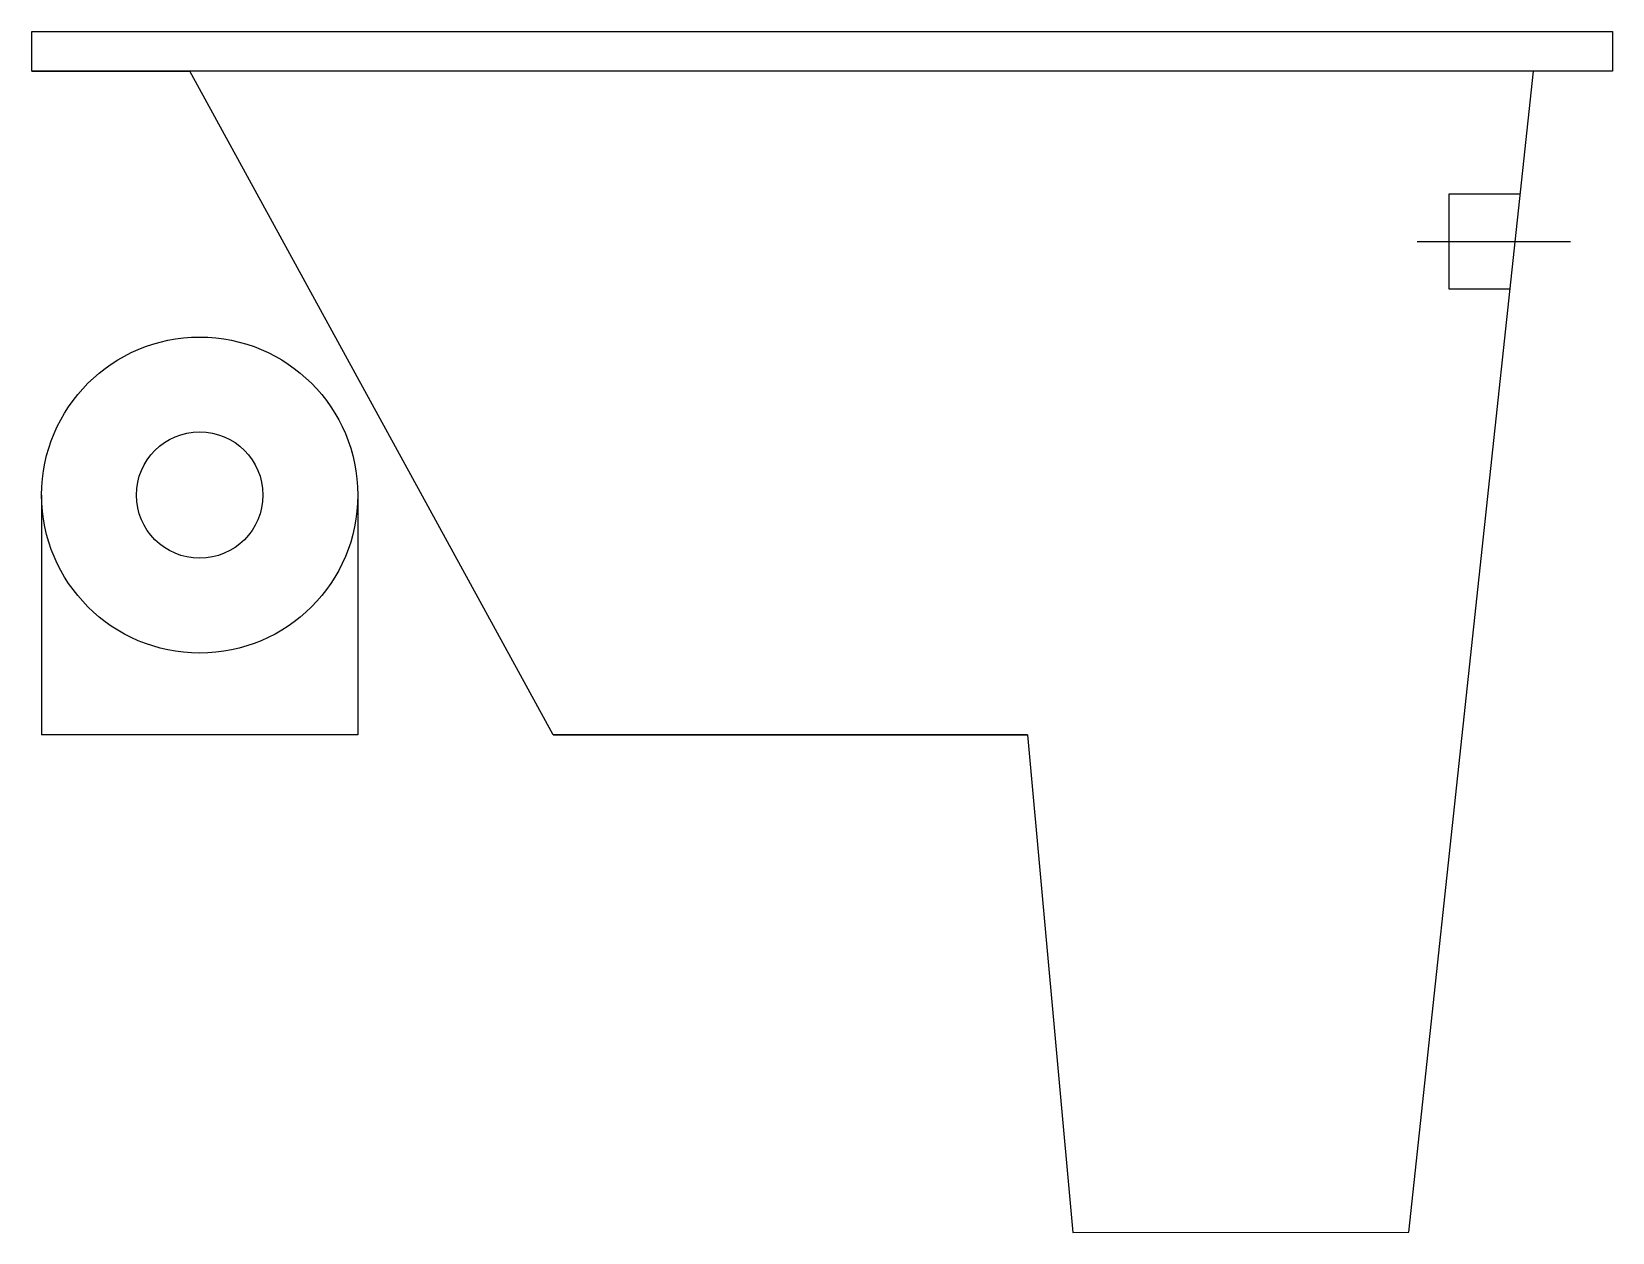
# Model space of a CAD drawing. Header units: millimetres. Extents: x 707.83 to 708.83, y 775.68 to 776.44.
import ezdxf

# ---------------------------------------------------------------- set-up
doc = ezdxf.new("R2010")
doc.units = ezdxf.units.MM
doc.linetypes.add('HIDDEN2', pattern=[0.1875, 0.125, -0.0625])
doc.layers.add('Acqualife', color=3, linetype='Continuous')

msp = doc.modelspace()

# ---------------------------------------------------------------- linework, layer by layer
at = {"layer": 'Acqualife'}
for p, q in [((707.8345, 776.4427), (708.5717, 776.4427)), ((707.8345, 776.4177), (707.8345, 776.4427)), ((708.5717, 776.4427), (708.8345, 776.4427)), ((708.8345, 776.4427), (708.8345, 776.4177)), ((707.8345, 776.4177), (707.9345, 776.4177)), ((708.5717, 776.4177), (707.8345, 776.4177)), ((708.8345, 776.4177), (708.5717, 776.4177)), ((708.8345, 776.4177), (708.7845, 776.4177)), ((707.8408, 776.1494), (707.8408, 775.9977)), ((708.0408, 776.1494), (708.0408, 775.9977)), ((708.0408, 775.9977), (707.8408, 775.9977))]:
    msp.add_line(p, q, dxfattribs=at)
at = {"layer": 'Acqualife', "color": 2}
for p, q in [((708.1645, 775.9977), (707.9345, 776.4177)), ((708.7058, 775.6829), (708.7845, 776.4177)), ((708.7409, 776.3398), (708.7309, 776.3398)), ((708.7309, 776.3398), (708.7309, 776.2898)), ((708.7309, 776.3398), (708.7309, 776.3098)), ((708.7761, 776.3398), (708.7409, 776.3398)), ((708.7309, 776.2898), (708.7309, 776.2798)), ((708.7309, 776.2798), (708.7697, 776.2798)), ((708.4645, 775.9977), (708.1645, 775.9977)), ((708.1645, 775.9977), (708.4645, 775.9977)), ((708.4645, 775.9977), (708.4932, 775.6828)), ((708.4932, 775.6828), (708.7058, 775.6829))]:
    msp.add_line(p, q, dxfattribs=at)
at = {"layer": 'Acqualife', "color": 1, "linetype": 'HIDDEN2', "ltscale": 0.25}
msp.add_line((708.7109, 776.3098), (708.808, 776.3098), dxfattribs=at)
at = {"layer": 'Acqualife'}
for radius in [0.1, 0.04]:
    msp.add_circle((707.9408, 776.1494), radius, dxfattribs=at)

doc.saveas('drawing.dxf')
